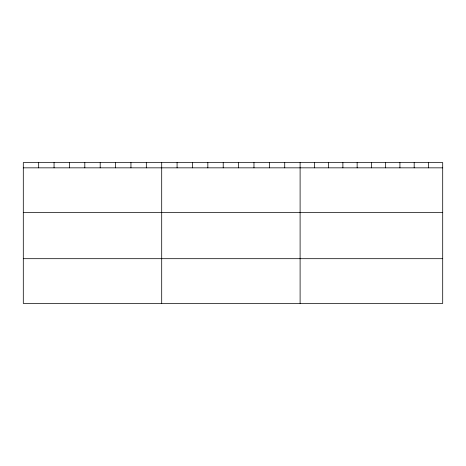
<?xml version="1.0" encoding="UTF-8"?>
<svg xmlns="http://www.w3.org/2000/svg" width="466" height="466" viewBox="0 0 466 466"><rect width="100%" height="100%" fill="white"/><g stroke="black" fill="none" stroke-linecap="round" stroke-linejoin="round"><path stroke-width="0.7" d="M442.7 167.842L442.7 303.436L23.3 303.436L23.3 162.564L442.7 162.564L442.7 167.842L23.3 167.842M23.3 212.589L442.7 212.589M23.3 258.688L442.7 258.688M428.44 162.564L428.44 167.842M414.181 162.564L414.181 167.842M399.921 162.564L399.921 167.842M385.662 162.564L385.662 167.842M371.402 162.564L371.402 167.842M357.142 162.564L357.142 167.842M342.883 162.564L342.883 167.842M328.623 162.564L328.623 167.842M314.364 162.564L314.364 167.842M300.104 162.564L300.104 303.436M284.726 162.564L284.726 167.842M269.348 162.564L269.348 167.842M253.97 162.564L253.97 167.842M238.592 162.564L238.592 167.842M223.214 162.564L223.214 167.842M207.836 162.564L207.836 167.842M192.458 162.564L192.458 167.842M177.08 162.564L177.08 167.842M161.702 162.564L161.702 303.436M146.324 162.564L146.324 167.842M130.946 162.564L130.946 167.842M115.568 162.564L115.568 167.842M100.19 162.564L100.19 167.842M84.812 162.564L84.812 167.842M69.434 162.564L69.434 167.842M54.056 162.564L54.056 167.842M38.678 162.564L38.678 167.842"/></g></svg>
